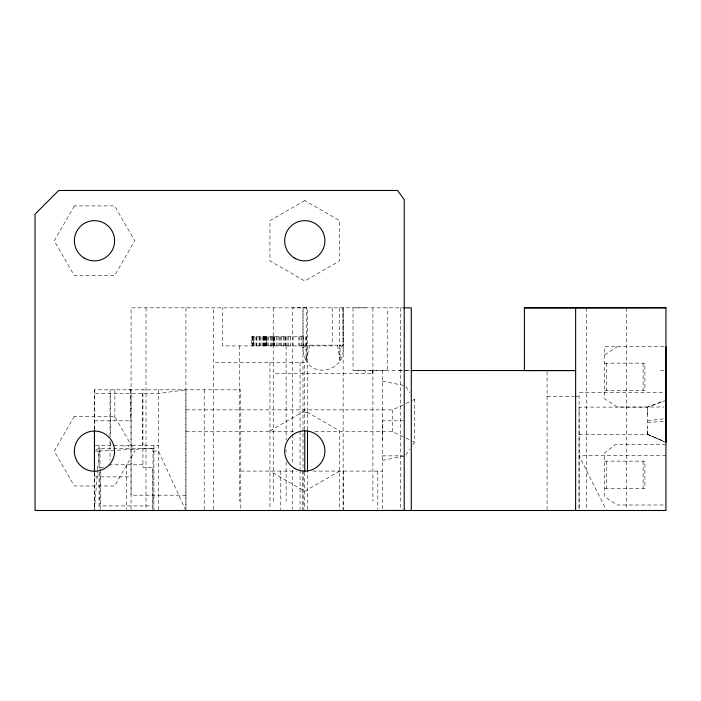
<?xml version="1.0" encoding="UTF-8"?>
<svg xmlns="http://www.w3.org/2000/svg" width="701" height="701" viewBox="0 0 701 701"><rect width="100%" height="100%" fill="white"/><g stroke="black" fill="none" stroke-linecap="round" stroke-linejoin="round"><path stroke-width="0.53" stroke-dasharray="3.5 2.63" d="M94.486 472.439L94.486 509.408L97.562 470.52M94.486 428.951L94.486 389.809L240.776 389.809L240.776 509.408M131.052 509.408L131.069 307.827L402.847 307.844M185.931 307.827L185.914 510.494L185.914 389.809L158.487 393.463L94.486 393.463M213.349 509.408L213.358 307.827M273.232 501.355L273.232 307.853M302.99 510.503L302.998 307.835M304.742 429.783L304.742 362.373L213.349 362.373M342.833 307.835L343.139 350.474C343.569 369.769 315.17 378.111 306.083 360.542L306.083 345.146M307.494 509.408L307.494 472.325M307.494 429.783L307.494 307.844L292.729 307.827L292.729 433.174M337.488 345.146L340.055 360.551L340.055 345.146M343.148 510.503L343.148 307.835L343.148 345.146L302.99 345.146M372.906 307.835L372.906 373.344L273.197 373.344M382.501 439.93L382.501 420.802L403.18 420.802M579.087 418.111L579.079 509.425L579.079 392.63L665.941 392.656M579.087 414.195L579.087 407.115L647.654 407.115L665.941 400.385M664.022 441.595L647.654 434.489L647.654 427.408M647.654 414.195L647.654 407.115L663.908 400.841M302.99 307.844L302.99 350.474L303.936 355.714L306.083 360.542L306.609 307.835M97.641 469.433L99.051 451.067L153.913 448.325L99.051 448.325L94.486 451.067L99.971 451.067M306.083 360.542L309.754 345.146M405.932 454.993L409.927 448.999M412.784 444.706L414.501 442.138L414.501 399.465L412.784 396.897M302.99 347.792L306.609 345.146M604.683 354.925L617.09 346.697M269.938 430.878L304.777 410.768L339.626 430.878L339.626 510.503M339.626 471.116L304.777 491.226L269.938 471.116M185.914 409.848L392.56 409.848L404.959 403.986M405.914 403.531L411.636 400.823M412.591 400.367L414.501 399.465M382.501 460.426L405.362 455.852M647.654 420.802L665.941 418.576M365.344 307.835L353.032 307.87L353.032 370.584L365.335 370.601L365.335 373.344M647.654 422.519L665.941 421.24M355.065 370.592L403.093 370.514M369.769 370.592L387.215 370.531L387.206 307.844M663.777 346.697L604.683 346.697L604.683 398.816L617.09 407.044L663.777 407.044M604.683 363.153L644.911 363.153L644.911 390.58L604.683 390.58M405.713 370.514L410.4 370.514M660.508 370.514L663.768 370.514M547.078 396.31L573.751 396.31M574.811 396.31L579.079 396.31M304.742 412.337L307.494 412.337M94.486 420.802L131.052 420.802M185.914 431.755L294.157 431.755M314.933 431.755L392.56 431.755L404.959 437.626M579.087 434.489L647.654 434.489L664.022 441.297M665.941 444.671L615.312 444.671L604.683 452.899L604.683 496.781L617.09 505.009L663.777 505.009M95.397 445.582L158.487 445.582M153.002 451.067L158.487 451.067L185.406 509.504M99.051 451.979L99.971 451.979M153.002 451.979L153.913 451.979M665.941 455.641L579.079 455.641L606.514 510.503M382.501 455.852L403.18 455.852M604.683 461.127L644.911 461.127L644.911 488.553L604.683 488.553M142.943 464.781L110.022 464.781L110.022 467.523M100.357 467.523L103.582 467.523M240.776 471.09L296.637 471.09M313.005 471.09L382.501 471.09M94.486 476.89L131.052 476.89M185.914 495.178L131.052 495.178L131.052 389.809L128.949 389.8M99.051 498.613L99.971 498.613M153.002 498.613L153.913 498.613M402.777 370.531L396.862 370.514M403.846 370.531L410.225 370.549M382.501 381.178L405.362 385.752M647.654 434.278L665.941 442.427M405.914 438.072L411.636 440.78M412.591 441.236L414.501 442.138M339.521 307.835L339.529 345.146L343.139 347.801L342.824 345.146M405.932 386.61L409.927 392.613M339.529 345.146L340.055 360.551M332.23 307.844L332.23 345.917L222.506 345.917L222.506 307.853M647.654 407.115L647.654 434.489M643.089 363.153L643.089 390.58M643.089 461.127L643.089 488.553M626.624 307.879L626.624 509.408M606.514 363.153L606.514 390.58M606.514 461.127L606.514 488.553M586.395 307.879L586.395 509.408M547.078 371.591L547.078 509.408M400.735 307.844L400.735 509.408M392.56 409.848L392.56 431.755M382.501 370.514L382.501 510.521M377.821 471.09L377.821 509.408M372.906 370.601L372.906 501.355M372.704 370.601L372.704 373.344M343.183 471.09L343.183 509.408M306.468 345.917L306.468 336.778L251.606 336.778L251.606 345.917M305.294 336.778L305.294 345.917M304.742 472.325L304.742 509.408M303.638 336.778L303.638 345.917M302.955 471.09L302.955 509.408M301.483 336.778L301.483 345.917M300.063 362.373L300.072 429.906M300.072 430.992L300.072 469.109M300.072 470.205L300.072 509.408M299.905 336.778L299.905 345.917M298.819 336.778L298.819 345.917M293.079 336.778L293.079 345.917M292.729 434.261L292.729 464.754M292.729 470.205L292.729 509.408M290.503 336.778L290.503 345.917M288.199 336.778L288.199 345.917M287.042 336.778L287.042 345.917M286.113 345.917L286.122 440.062M286.122 449.911L286.122 452.101M286.122 461.95L286.131 501.355M285.903 336.778L285.903 345.917M285.64 336.778L285.684 345.917M284.86 336.778L284.86 345.917M283.555 336.778L283.555 345.917M281.723 336.778L281.723 345.917M280.794 471.09L280.794 510.503M280.347 336.778L280.347 345.917M279.445 336.778L279.445 345.917M278.104 336.778L278.104 345.917M276.799 336.778L276.799 345.917M274.529 336.778L274.529 345.917M274.301 336.778L274.301 345.917M274.17 336.778L274.17 345.917M273.925 336.778L273.925 345.917M273.776 336.778L273.776 345.917M273.609 336.778L273.609 345.917M273.075 336.778L273.075 345.917M272.172 336.778L272.172 345.917M271.261 336.778L271.261 345.917M270.376 336.778L270.376 345.917M269.938 362.373L269.938 509.408M268.72 336.778L268.72 345.917M267.265 336.778L267.265 345.917M266.029 336.778L266.029 345.917M265.828 336.778L265.828 345.917M265.241 336.778L265.241 345.917M264.557 336.778L264.557 345.917M264.321 336.778L264.321 345.917M263.821 336.778L263.821 345.917M263.453 336.778L263.453 345.917M263.085 336.778L263.085 345.917M262.008 336.778L262.008 345.917M260.676 336.778L260.676 345.917M259.528 336.778L259.528 345.917M259.081 336.778L259.081 345.917M256.864 336.778L256.864 345.917M256.163 336.778L256.163 345.917M256.049 336.778L256.049 345.917M253.999 336.778L253.999 345.917M253.815 345.917L253.815 336.778L253.666 345.917M252.526 336.778L252.526 345.917M252.202 336.778L252.237 345.917M252.15 336.778L252.123 345.917M239.251 345.917L239.269 501.355M204.201 389.809L204.201 510.503M158.487 389.809L158.487 510.503M153.913 445.582L153.913 510.503M153.002 448.325L153.002 505.929L99.971 505.929L99.971 470.415M152.616 509.425L152.616 467.523L142.943 467.523L142.943 389.809M146.01 307.827L146.01 509.408M142.487 393.463L142.487 445.582M130.745 389.809L130.745 420.802M128.782 445.582L128.782 446.493M126.487 464.781L126.487 509.408M124.182 445.582L124.182 446.493M114.85 389.809L114.85 420.802M110.486 393.463L110.486 436.898M110.486 442.322L110.486 445.582M110.022 389.809L110.022 436.53M110.022 440.876L110.022 460.434M100.357 469.67L100.357 509.425M99.971 448.325L99.971 469.328M99.051 445.582L99.051 468.356M99.051 472.676L99.051 510.503M94.486 389.809L94.486 429.827M94.486 472.518L94.486 510.503M74.367 205.928L54.249 240.767L74.367 275.607L114.596 275.607L134.715 240.767L114.596 205.928L74.367 205.928M74.367 416.306L54.249 451.155L74.367 485.995L114.596 485.995L134.715 451.155L114.596 416.306L74.367 416.306M304.777 200.539L269.938 220.657L269.938 260.886L304.777 280.996L339.626 260.886L339.626 220.657L304.777 200.539M266.336 345.917L266.336 336.778L266.327 345.917"/><path stroke-width="1.05" d="M94.486 471.352L94.486 431.124M307.494 471.23L307.494 430.878M412.337 370.514L575.635 370.549L524.418 370.592L524.409 307.835L575.635 307.853L575.635 510.503M665.941 442.427L665.95 307.783L524.409 307.835M382.658 510.494L405.362 510.407M665.95 307.783L575.635 307.853M413.108 370.549L411.294 370.549L411.294 510.503M403.627 307.844L411.294 307.844L411.294 370.549L414.116 370.549M665.941 346.697L665.95 510.494L35.05 510.503L35.05 214.138L58.709 190.479L397.555 190.479L404.223 199.627L404.223 510.503M304.742 430.878L304.742 471.23M94.486 430.414L94.486 471.65M84.427 258.187A20.119 20.119 0 0 0 114.596 240.767A20.119 20.119 0 0 0 84.427 223.347A20.119 20.119 0 0 0 84.427 258.187M294.727 258.187A20.119 20.119 0 0 0 324.896 240.767A20.119 20.119 0 0 0 294.727 223.347A20.119 20.119 0 0 0 294.727 258.187M294.727 468.417A20.119 20.119 0 0 0 324.896 450.997A20.119 20.119 0 0 0 294.727 433.577A20.119 20.119 0 0 0 294.727 468.417M84.427 468.575A20.119 20.119 0 0 0 114.596 451.155A20.119 20.119 0 0 0 84.427 433.726A20.119 20.119 0 0 0 84.427 468.575"/></g></svg>
